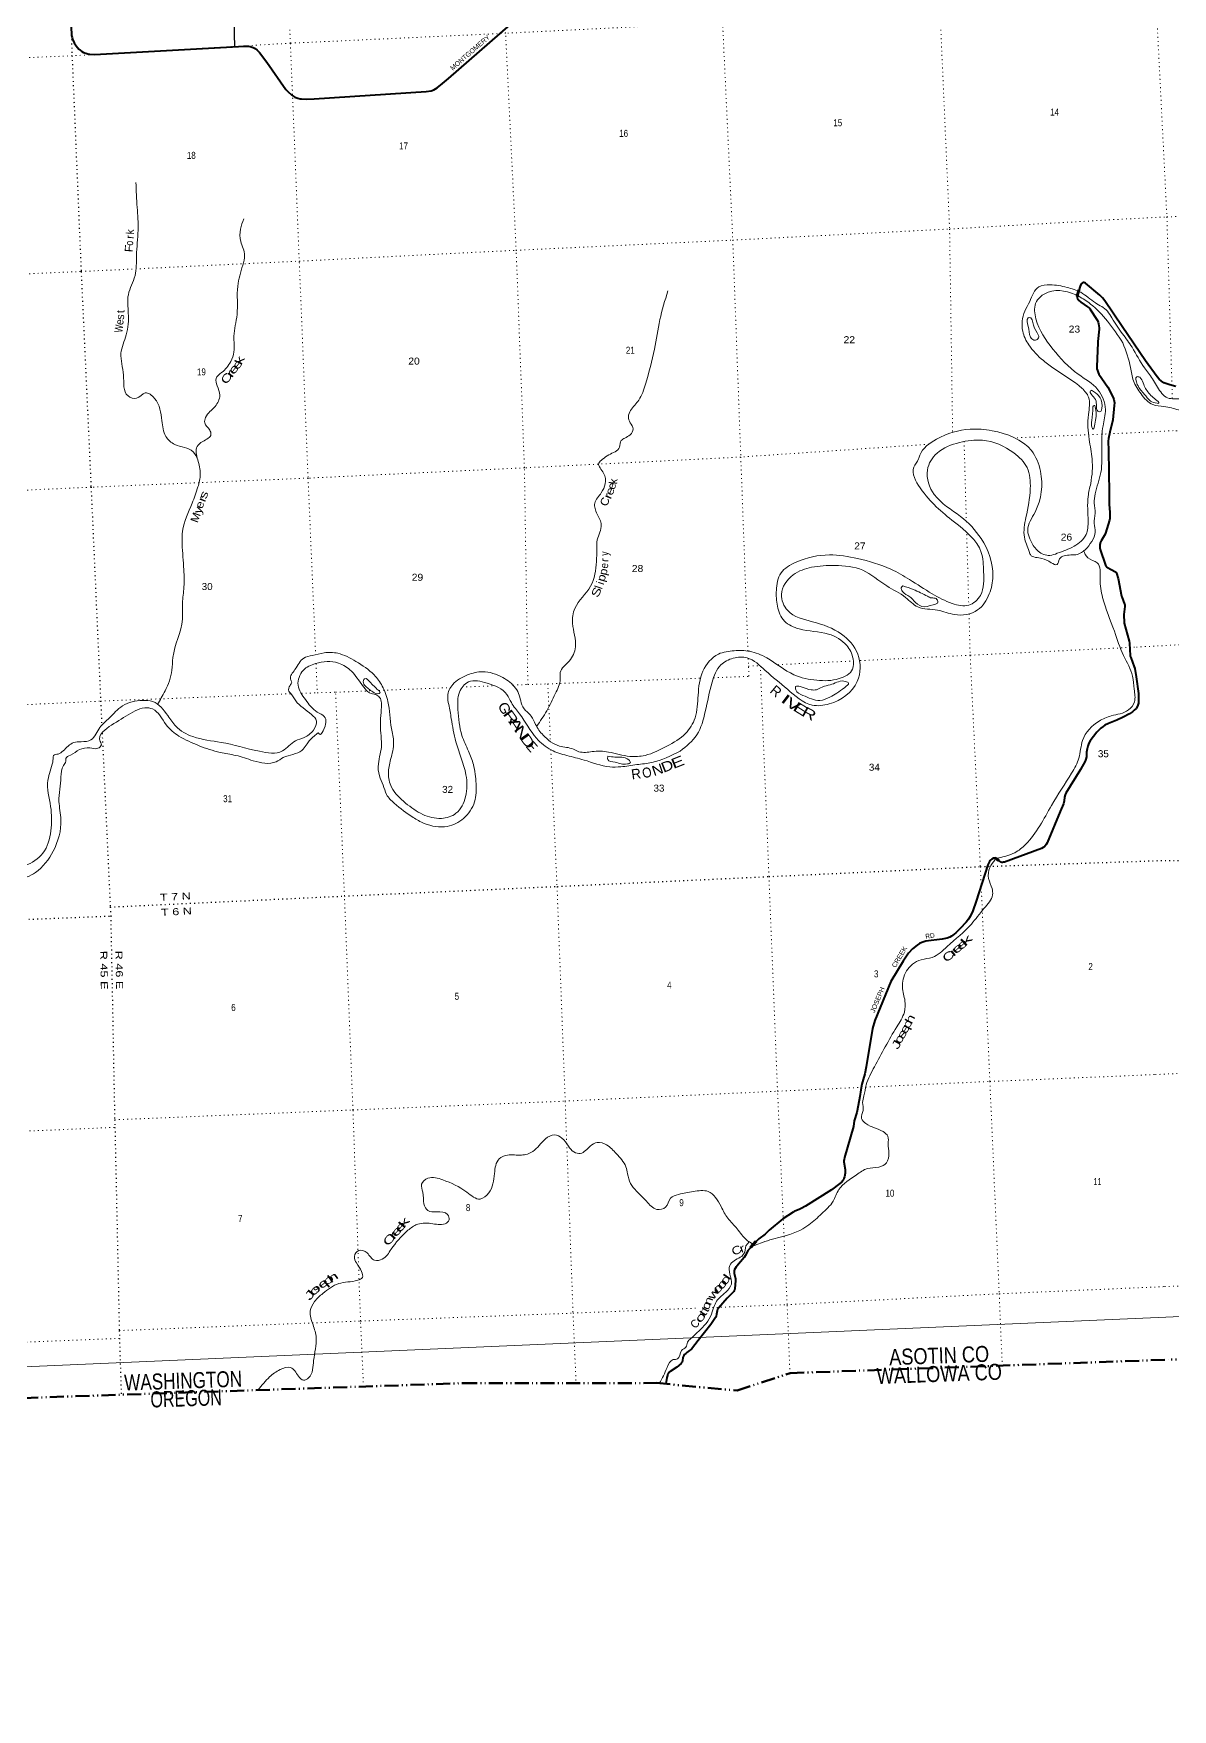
# Model space of a CAD drawing. Header units: feet. Extents: x 757852 to 1040949, y -536576 to -344549.
# Drawn here: x 990066 to 1018534, y -536576 to -494683 of the extents above; entities that cross this region are included whole.
import ezdxf
from ezdxf.enums import TextEntityAlignment as Align

# ---------------------------------------------------------------- set-up
doc = ezdxf.new("R2010")
doc.units = ezdxf.units.FT
doc.header["$LTSCALE"] = 70
doc.linetypes.add('DASH_DOUBLE_DOT', pattern=[9.2, 5, -1.2, 0.3, -1.2, 0.3, -1.2])
doc.linetypes.add('DOTTED', pattern=[1.5, 0.3, -1.2])
for name, color, linetype, lineweight in [('10', 7, 'DASH_DOUBLE_DOT', 70), ('26', 7, 'Continuous', 40), ('29', 7, 'Continuous', 25), ('31', 7, 'Continuous', 13), ('39', 7, 'Continuous', 13), ('4', 7, 'Continuous', 13), ('6', 7, 'DOTTED', 25), ('7', 7, 'DOTTED', 13)]:
    doc.layers.add(name, color=color, linetype=linetype, lineweight=lineweight)
for name, color, linetype in [('12', 7, 'Continuous'), ('27', 7, 'Continuous'), ('41', 7, 'Continuous')]:
    doc.layers.add(name, color=color, linetype=linetype)

msp = doc.modelspace()

# ---------------------------------------------------------------- linework, layer by layer
at = {"layer": '10'}
for points in [[(1040101.1, -527418.74), (1036447.55, -527389.45), (1018427.51, -527831.56)], [(986612.86, -528899.24), (1000804.93, -528419.16), (1005633.87, -528415.16), (1007649.35, -528604.33), (1008981.4, -528167.84), (1018427.51, -527831.56)]]:
    msp.add_lwpolyline(points, dxfattribs=at)
at = {"layer": '26'}
for points in [[(990848.23, -490381.18), (991018.94, -494731.53), (991027.82, -494784.24), (991039.13, -494822.71), (991084.36, -494917.76), (991129.6, -494987.92), (991197.1, -495074.98), (991231.38, -495101.08), (991274.35, -495135.03), (991317.33, -495155.4), (991371.1, -495175.56), (991425.89, -495189.35), (991466.61, -495198.4), (991590.91, -495206.31), (995338.44, -494997.53), (995404.39, -494999.8), (995479.09, -495007.75), (995554.48, -495029.38), (995603.43, -495060.35), (995653.19, -495096.56), (995716.52, -495155.4), (995900.6, -495398.54), (996371.14, -496079.58), (996421.08, -496134.23), (996525.12, -496227.03), (996597.5, -496272.29), (996672.14, -496301.71), (996733.2, -496317.55), (996762.58, -496319.45), (996897.18, -496327.73), (997081.62, -496316.73), (999883.46, -496135.99), (1000001.51, -496116.12), (1000068.55, -496089.59), (1000155.31, -496039.17), (1000290.03, -495931.51), (1000435.78, -495808.33), (1003283.18, -493328.29)], [(1017280.01, -502004.38), (1016846.98, -501362.65), (1016785.27, -501293.25), (1016721.96, -501226.28), (1016361.75, -500922.64), (1016342.12, -500913.72), (1016321.04, -500907.93), (1016305.77, -500908.5), (1016272.15, -500922.11), (1016253.74, -500940.19), (1016224.53, -500998.02), (1016152.52, -501243.45), (1016150.27, -501264.39), (1016151.96, -501281.93), (1016160.84, -501311.46), (1016169.5, -501327.76), (1016188.15, -501349.83), (1016246.14, -501400.97), (1016412.52, -501513.85), (1016434.69, -501530.88), (1016455.62, -501546.16), (1016471.45, -501566.52), (1016658.99, -501859.02), (1016676.72, -501898.65), (1016685.76, -501938.26), (1016695.94, -501988.05), (1016699.22, -502040.42), (1016699.33, -502076.31), (1016669.52, -502380.14)], [(1018617.28, -503508.83), (1018470.1, -503465.95), (1018345.27, -503423.08), (1018321.05, -503411.89), (1018257.7, -503372.74), (1018199.8, -503324.04), (1018147.79, -503266.48), (1017859.91, -502865.13), (1017280.01, -502004.38)], [(1016669.52, -502380.14), (1016667.35, -502405.01), (1016643.73, -503014.33), (1016645.62, -503064.76), (1016656.93, -503108.89), (1016675.03, -503156.42), (1016696.07, -503197.33), (1016913.72, -503521.38), (1017052.89, -503779.78), (1017070.29, -503829.16), (1017077.07, -503875.55), (1017081.59, -503912.89), (1017079.63, -503977.71), (1017041.68, -504340.49), (1016967.75, -504648.25), (1016931.18, -504803.46), (1016927.01, -504868.53), (1016932.91, -505103.31), (1016954.98, -506175.02), (1016948.07, -506446.38), (1016967.07, -506652.59), (1016971.05, -506757.44), (1016969.92, -506804.97), (1016961.53, -506845.58), (1016862.08, -507170.27), (1016856.83, -507182.94), (1016851.74, -507194.81), (1016797.27, -507282.5)], [(1016797.27, -507282.5), (1016752.09, -507360.75), (1016728.47, -507414.34), (1016723.38, -507429.63), (1016719.42, -507452.82), (1016714.45, -507494.57), (1016715.47, -507538.26), (1016723.3, -507578.62), (1016860.79, -507971.11), (1016871.81, -507994.58), (1016878.6, -508004.2), (1016886.47, -508012.95), (1016897.82, -508021.74), (1016908.57, -508029.66), (1017001.04, -508077.37), (1017108.17, -508135.47), (1017117.22, -508141.13), (1017121.61, -508145.51), (1017125.97, -508151.49), (1017130.09, -508157.96), (1017135.32, -508168.85), (1017179.29, -508304.34), (1017262.33, -508743.37), (1017267.51, -508766.79), (1017334.24, -508944.46), (1017339.89, -508961.43), (1017342.48, -508977.66), (1017343.85, -508989.73), (1017343.29, -509004.44), (1017315.97, -509203.48), (1017315.3, -509240.67), (1017322.09, -509382.69), (1017323.22, -509399.67), (1017327.35, -509422.01), (1017452.96, -509873.67), (1017460.63, -509922.49), (1017468.35, -510092.06), (1017476.46, -510217.85), (1017479.85, -510250.67), (1017488.88, -510284.17), (1017576.84, -510512.17), (1017590.12, -510555.65), (1017625.53, -510765.59), (1017681.73, -511176.92), (1017682.86, -511365.34), (1017681.65, -511418.42), (1017655.72, -511496.61), (1017624.05, -511550.93), (1017578.82, -511598.46), (1017534.38, -511634.25), (1017458.94, -511686.72), (1017300.13, -511770.68), (1017138.93, -511842.74)], [(1017138.93, -511842.74), (1016931.91, -511928.9), (1016843.37, -511974.85), (1016797.33, -512004.72), (1016741.91, -512048.85), (1016646.43, -512146.17), (1016476.14, -512360.05), (1016438.97, -512422.27), (1016415.07, -512493.59), (1016400.37, -512560.35), (1016386.33, -512646.97), (1016382.27, -512766.31), (1016370.96, -512820.63), (1016353.87, -512875.01), (1016236.47, -513083.81), (1015870.81, -513668.51), (1015851.28, -513712.93), (1015836.17, -513772.1), (1015828.66, -513862.31), (1015809.64, -513937.68), (1015729.85, -514131.16), (1015400.02, -514913.6), (1015376.39, -514958.45), (1015334.42, -515010.92), (1015305.02, -515033.55), (1015263.35, -515058.66), (1014333.3, -515393.25), (1014308.08, -515399.64), (1014287.16, -515404.73), (1014270.76, -515404.17), (1014251.1, -515396.02), (1014129.78, -515309.73), (1014115.82, -515302.32), (1014098.3, -515294.96), (1014080.76, -515292.13), (1014059.13, -515298.05), (1014014.61, -515317.6), (1013995.94, -515335.14), (1013978.76, -515354.98), (1013960.32, -515380.97), (1013920.26, -515465.4), (1013629.71, -516372.92), (1013545.54, -516614.75), (1013473.44, -516757.62), (1013432.73, -516823.26), (1013378.44, -516897.94), (1013227.07, -517051.24), (1013120.59, -517162.75), (1013074.22, -517200.1), (1013012.76, -517243.23), (1012964.52, -517269.12), (1012905.71, -517294.02), (1012778.56, -517321.41), (1012366.85, -517373.44), (1012318.74, -517385.69), (1012266.72, -517403.79), (1012207.91, -517430.95), (1012153.37, -517471), (1012036, -517564.49), (1011937.26, -517669.08), (1011799.61, -517872.54), (1011497.61, -518380.78), (1011092.94, -519356.41), (1011035.28, -519551.15), (1010878.87, -520508.37), (1010846.73, -520686.19), (1010803.26, -520828.15), (1010767.07, -520945.84), (1010747.71, -521083.16), (1010717.37, -521254.89), (1010676.59, -521479.98), (1010640.61, -521657.14), (1010577.27, -521862.11), (1010560.02, -522005.29), (1010338.44, -522777.98), (1010327.13, -522825.51), (1010322.32, -522855.22), (1010322.72, -522884.9), (1010349.33, -523078.81), (1010354.27, -523099.37), (1010356.53, -523124.27), (1010356.53, -523146.9), (1010352.01, -523174.06), (1010333.49, -523264.11), (1010321.47, -523305.32), (1010309.59, -523333.05), (1010295.46, -523354.55), (1010277.36, -523379.44), (1010266.05, -523391.89), (1010255.87, -523401.51), (1010222.62, -523428.51), (1010011.24, -523588.27), (1009357.13, -523991.34)], [(1009357.13, -523991.34), (1009256.2, -524053.53), (1009220.48, -524072.01), (1009074.12, -524129.96), (1009049.71, -524143.3), (1008791.31, -524314.21), (1008455.61, -524596.64), (1008455.67, -524598.65), (1008352.46, -524692.5), (1008195.84, -524807.58), (1008151.03, -524849.91), (1007959.47, -525062.2), (1007930.6, -525098.34), (1007850.9, -525238.73), (1007824.28, -525278.65)], [(1007824.28, -525278.65), (1007644.79, -525491.56), (1007625.28, -525514.28), (1007599.27, -525555.02), (1007582.3, -525594.63), (1007575.14, -525628.46), (1007575.52, -525669.32), (1007608.31, -525809.64), (1007610.85, -525854.2), (1007598.14, -526057.47), (1007586.82, -526094), (1007581.17, -526107.26), (1007567.6, -526125.37), (1007407, -526296.88), (1007189.86, -526545.21), (1007165.66, -526580.15), (1007152.54, -526607.45), (1007138.97, -526697.98), (1007125.16, -526748.21), (1007109.56, -526779.46), (1006995.66, -526955.41), (1006675.77, -527349.78), (1006510.71, -527566.53), (1006465.47, -527602.75), (1006393.09, -527650.27), (1006365.95, -527675.17), (1006336.49, -527704.64), (1006316.18, -527731.75), (1006291.3, -527781.55), (1006283.63, -527863.07), (1006277.73, -527892.45), (1006250.59, -527928.66), (1006146.35, -528018.32), (1005976.9, -528127.83), (1005961.06, -528141.41), (1005947.77, -528151.32), (1005938.16, -528161.5), (1005926.88, -528176.34), (1005920.07, -528189.23), (1005909.89, -528218.65), (1005908.19, -528228.27), (1005896.25, -528279.79), (1005868.64, -528437.2)]]:
    msp.add_lwpolyline(points, dxfattribs=at)
at = {"layer": '29'}
msp.add_lwpolyline([(995004.74, -491723.22), (995085.48, -495011.62)], dxfattribs=at)
at = {"layer": '31'}
for p, q in [((1016127.06, -501246.39), (1016175.1, -501267.31)), ((1016171.26, -501090.79), (1016217.82, -501109.69)), ((1016176.45, -501101.53), (1016208.1, -501114.38)), ((1014083.19, -515317.84), (1014113.31, -515274.15)), ((1014169.58, -515368.72), (1014197.96, -515327.54)), ((1008105.68, -524862.85), (1007969.87, -525013.36)), ((1008148.35, -524890.2), (1008012.54, -525040.71)), ((1008105.68, -524862.85), (1008148.35, -524890.2)), ((1007969.87, -525013.36), (1008012.54, -525040.71))]:
    msp.add_line(p, q, dxfattribs=at)
for points in [[(1016171.26, -501090.79), (1016127.9, -501238.56), (1016127.06, -501246.39)], [(1016208.1, -501114.38), (1016169.26, -501246.77), (1016168.31, -501255.63), (1016135.43, -501241.31), (1016176.45, -501101.53)], [(1016217.82, -501109.69), (1016177.14, -501248.34), (1016175.1, -501267.31)], [(1014167.6, -515357.49), (1014120.83, -515324.23), (1014108.53, -515317.69), (1014096.49, -515312.65), (1014116.2, -515284.05)], [(1014197.96, -515327.54), (1014142.94, -515288.41), (1014126.54, -515279.71), (1014113.31, -515274.15)], [(1014116.2, -515284.05), (1014123.11, -515286.95), (1014138.73, -515295.23), (1014186.9, -515329.49), (1014167.6, -515357.49)], [(1014169.58, -515368.72), (1014116.62, -515331.05), (1014105.1, -515324.93), (1014091.37, -515319.17), (1014083.19, -515317.84)]]:
    msp.add_lwpolyline(points, dxfattribs=at)
msp.add_lwpolyline([(1008107.07, -524873.25), (1008136.09, -524891.84), (1008011.14, -525030.31), (1007982.13, -525011.72)], close=True, dxfattribs=at)
at = {"layer": '39'}
msp.add_line((1007983.83, -524903.54), (1008098.62, -524977.1), dxfattribs=at)
msp.add_lwpolyline([(1007766.47, -525256.43), (1007841.09, -525148.24), (1007863.9, -525038.7), (1007873.02, -524983.94), (1007951.8, -524882.59)], dxfattribs=at)
for points in [[(1017293.43, -502413.29), (1017485.45, -503031.72), (1017558.81, -503362.16), (1017748.52, -503689.34), (1018044, -503957.43), (1018321.37, -504005.17), (1018686.69, -504087.12), (1019915.57, -504033.38), (1020915.25, -503799.02), (1021320.65, -503571.52), (1021329.9, -503422.31), (1021357.76, -503328.55), (1021655.06, -502977.27), (1021784.9, -502653.69), (1021781.27, -502398.5), (1021699.57, -502193.09), (1021582.9, -502057.64), (1021445.82, -501915.06), (1021443.18, -501643.53), (1021525.12, -501386.23), (1021461.39, -500937.16), (1021518.75, -500478.14), (1021556.3, -500200.97), (1021437.79, -500025.38), (1021192.9, -499809.29), (1020631.93, -499621.6), (1020238.51, -499408.22), (1020074.62, -499206.55), (1020108.53, -498937.59), (1020203.32, -498726.19), (1020535.29, -498518.1), (1021343.12, -498129.58), (1021981.29, -497764.84), (1022313.08, -497552.74), (1022418.3, -497481.62), (1022480.16, -497472.78), (1022632, -497586.53), (1022881.15, -497720), (1023095.32, -497879.18), (1023325.31, -497900.92), (1023819.77, -498083.57), (1024204.68, -498198.82), (1024751.66, -498519.84), (1024912.96, -498576.86), (1025047.51, -498795.96), (1025352.58, -498834.39), (1025833.13, -498800.53), (1026468.94, -498779.73), (1026995.36, -498914.69), (1027142.6, -498883.88), (1027132.47, -498838.09), (1027088.18, -498791.85), (1027240.69, -498744.71), (1027527.27, -498773.94), (1027791.53, -498842.37), (1028293.62, -499280.04), (1028479.14, -499603.39), (1028759.44, -499978.74), (1029033.06, -500296.07), (1029216.9, -500494.83), (1029546.02, -500795.58), (1030197.4, -501379.29), (1030765.57, -502163.82), (1031408.6, -503135.97), (1031470.5, -503259.83), (1031696.7, -503418.47), (1031890.67, -503663.01), (1031936.09, -504129.44), (1031968.07, -504433.62), (1031921.65, -504604.62), (1031905.94, -504788.31), (1031861.99, -504969.25), (1031910.33, -505148.02), (1031850.43, -505331.7), (1031860.02, -505717.32), (1031901.55, -506274.4), (1032038.24, -506628.11), (1032114.04, -506924.27), (1032296.83, -507275.89), (1032401.55, -507677.29), (1032480.43, -507864.73), (1032492.66, -507956.67), (1032530.72, -508174.11), (1032595.77, -508454.66), (1032678.53, -508551.44), (1032724.04, -508668.01), (1032730.31, -508937.15), (1032768.97, -509035.93), (1033109.08, -509533.23), (1033250.61, -509641.42), (1033336.86, -509814.44)], [(994170.26, -505339.92), (994052.59, -505135.94), (993597.15, -504954.72), (993374.82, -504754.53), (993272.9, -504359.1), (993091, -503802.18), (992856.74, -503666.67), (992641.61, -503801.34), (992428.08, -503743.29), (992315.88, -503221.83), (992251.25, -502676.48), (992384.85, -502213.83), (992435.13, -501670.09), (992435.91, -501212.53), (992603.25, -500734.54), (992638.91, -500235.51), (992680.13, -499601.82), (992656.88, -499028.79), (992623.91, -498405.97)], [(994170.27, -505340.13), (994157.1, -505007.52), (994293.94, -504881.88), (994501.42, -504699.34), (994471.83, -504598.14), (994346.84, -504416.3), (994368.37, -504277.01), (994603.08, -504005.14), (994720.66, -503725.72), (994656.24, -503487.38), (994630.14, -503309.78), (994766.11, -503158.09), (994996.73, -502884.37), (995075.2, -502640.56), (995074.17, -502249.29), (995152.76, -501708.48), (995169.28, -500999.48), (995296.71, -500472.85), (995343.05, -500232.28), (995246.56, -499878.78), (995238.43, -499576.08), (995326.36, -499313.84)], [(1005898.34, -512498.37), (1006363.14, -512177.56), (1006600.05, -511791.22), (1006677.7, -511222.35), (1006798.55, -510619.72), (1007183.32, -510195.62), (1007577.5, -510112.29), (1007966.85, -510125.47), (1008391.43, -510287.81), (1009072.63, -510711.22), (1009643.52, -510849.89), (1010202.32, -510808.42), (1010537.06, -510574.86), (1010550.32, -510309.47), (1010392.19, -509980.41), (1009935.26, -509694.89), (1009203.51, -509566.4), (1008836.21, -509369.76), (1008658.35, -508993.29), (1008633.1, -508600.94), (1008749.53, -508167.05), (1009125.39, -507897.8), (1009957.55, -507715.42), (1010661.8, -507804.84), (1011497.07, -508075.86), (1011961.11, -508333.01), (1012527.11, -508686.58), (1013028.91, -508928.24), (1013443.49, -508972.56), (1013733.48, -508726.67), (1013812.4, -508135.68), (1013753.88, -507652.29), (1013081.59, -506893.42), (1012228.9, -506043.13), (1012070.35, -505521.43), (1012188.47, -505318.24), (1012219.59, -505224.74), (1012633.34, -504823.61), (1013479.32, -504572.47), (1014024.71, -504611.79), (1015006.64, -505109.97), (1015233.42, -505623.03), (1015098.44, -506645.6), (1014916.07, -507096.07), (1014998.13, -507379.89), (1015177.59, -507623.85), (1015467.27, -507729.15), (1015654.89, -507675.8), (1016072.21, -507501.29), (1016374.61, -507204.76), (1016423.89, -506871.76), (1016425.47, -506257.65), (1016488.97, -505928.12), (1016524.89, -505316.7), (1016450.07, -504827.93), (1016433.26, -504206.49), (1016434.71, -503768.97), (1016272.29, -503552.45), (1015580.96, -503067.21), (1015305.97, -502859.02), (1014942.15, -502465.59), (1014789.65, -502124.27), (1014841.48, -501626.63), (1014964.22, -501381.12), (1015191.75, -501015.21), (1015474.1, -500962.25), (1015898.18, -501028.79), (1016239.32, -501151.66), (1016607.57, -501412.49), (1016906.85, -501623.77), (1017019.38, -501793.28), (1017285.47, -502193.72)], [(1005919.65, -501115.49), (1005722.13, -501835.44), (1005583.65, -502573.19), (1005363, -503444.53), (1005193.03, -503844.35), (1004990.25, -504106.97), (1004932.91, -504259.67), (1004982.29, -504410.29), (1005054.08, -504568.08), (1004980.29, -504711.37), (1004844.05, -504794.85), (1004757.38, -504854.36), (1004712.65, -505022.63), (1004445.06, -505215.49), (1004289.57, -505325.8), (1004194.18, -505425.77), (1004315.29, -505671.97), (1004352.53, -505941.45), (1004257.15, -506161.83), (1004094.56, -506420.9), (1004154.14, -506695.55), (1004257.81, -506962.48), (1004155.66, -507341.65), (1004143.26, -507572.9), (1004135.43, -507880.22), (1003990.84, -508495.8), (1003596.49, -509054.72), (1003538.41, -509426.18), (1003612.58, -510015.32), (1003453.28, -510372.6), (1003230.98, -510654.02), (1003230.38, -510816.59), (1003107.78, -511186.51), (1002892.4, -511614.16), (1002643.82, -511997.83)], [(1006228.93, -512622.17), (1006644.42, -512212.94), (1006856.71, -511632.89), (1007027.53, -510897.91), (1007242.77, -510466.25), (1007555.5, -510297.75), (1007901.79, -510288.5), (1008355.76, -510606.24), (1008909.43, -511072.66), (1009529.31, -511470.33), (1009955.49, -511439.96), (1010656.08, -510879.34), (1010669.52, -510198.55), (1010261.76, -509696.44), (1009540.05, -509386.95), (1008916.02, -509105.83), (1008759.43, -508702.46), (1009053.36, -508213.6), (1009514.55, -508025.37), (1010093.34, -507979.12), (1010790.55, -508098.91), (1011394.12, -508491.18), (1011863.26, -508780.24), (1012167.36, -509015.42), (1012663.79, -509096.74), (1013086.62, -509206.96), (1013663.06, -509090.57), (1013953.92, -508690.13), (1014043.85, -508247.21), (1013750.37, -507307.27), (1013234.06, -506753.13), (1012581.03, -506208.24), (1012409.33, -505594.74), (1012648.99, -505170.17), (1013212.48, -504907.78), (1013782.75, -504847.81), (1014567.18, -505164.93), (1014897.93, -505533.54), (1014979.94, -506056.15), (1014871.1, -506776.72), (1014833.43, -507275.83), (1014950.11, -507630.56), (1014980.97, -507709.64), (1015270.24, -507802.91), (1015499.54, -507910.52), (1015650.15, -507954.92), (1015713.87, -507812.01), (1015824.22, -507737.55), (1016155.54, -507702.78), (1016515.49, -507379.96), (1016604.37, -507145.79), (1016574.9, -506928.19), (1016600.71, -506676.36), (1016575.95, -506418.44), (1016600.48, -506188.74), (1016743.81, -505655.48), (1016764.97, -505024.56), (1016797.54, -504493.54), (1016856.21, -504079.92), (1016670.36, -503585.36), (1016173.72, -503197.02), (1015544.17, -502570.96), (1015119.82, -501814.63), (1015113.02, -501431.61), (1015425.95, -501148.72), (1016189.28, -501251.77), (1016483.8, -501444.03), (1016907.13, -501872.6), (1017293.43, -502413.29)], [(1015180.66, -502210.78), (1015062.74, -501975.35), (1014953.45, -501780.87), (1014929.63, -501791.81), (1014928.37, -501994.54), (1014988.03, -502271.19), (1015069.07, -502344.34), (1015153.19, -502329.08), (1015192.7, -502245.29), (1015180.66, -502210.78)], [(1021363.52, -501488.69), (1021304.35, -501691.35), (1021260.59, -501949.61), (1021488.76, -502327.32), (1021558.18, -502571.48), (1021396.75, -502995.02), (1021002.85, -503298.41), (1020330.31, -503614.43), (1019865.29, -503768.24), (1019324.53, -503847.06), (1018714.4, -503814.42), (1018375.06, -503773.51), (1018238.53, -503642.98), (1018036.61, -503312.34), (1017832.38, -503040.46), (1017522.57, -502525.35), (1017285.47, -502193.72)], [(1018173, -503879.19), (1017942.5, -503670.49), (1017800.37, -503417.56), (1017713.59, -503276.72), (1017640.6, -503261.94), (1017653.32, -503452.38), (1017829.25, -503697.74), (1017985.75, -503869.59), (1018150.96, -503924.43), (1018193.15, -503924.53), (1018173, -503879.19)], [(1016512.51, -503599.23), (1016686.34, -503735.05), (1016775.57, -503992.51), (1016714.07, -504141.35), (1016671.06, -504120.92), (1016608.99, -503832.33), (1016486.96, -503618.27), (1016512.22, -503602.1)], [(1016544.63, -504017.79), (1016517.82, -504359.96), (1016521.18, -504520.37), (1016538.62, -504559.84), (1016616.63, -504302), (1016619.77, -504095.19), (1016573.54, -503978.56), (1016544.63, -504017.79)], [(994170.27, -505340.13), (994234.62, -505696.87), (994174.8, -506016.22), (994029.26, -506423.13), (993792.69, -507120.5), (993781.38, -507444.01), (993823.01, -508084.56), (993821.29, -508574.27), (993786.37, -508974.94), (993785.99, -509324.12), (993550.11, -510282.33), (993526.52, -510600.29), (993352.33, -511114.66), (993162, -511457.57)], [(1016312.7, -507603.71), (1016416.3, -507787.11), (1016654.32, -507914.45), (1016725.99, -508309.04), (1016788.21, -508782.24), (1017080.47, -509625.91), (1017310.41, -510233.16), (1017536.26, -510748.1), (1017574.92, -511073.46), (1017582.97, -511390.63), (1017434.53, -511590.96), (1017002.25, -511739.96), (1016698.23, -511868), (1016287.24, -512351.3), (1016195.29, -512794.29), (1016012.45, -513170.53), (1015511.58, -513978.35), (1014863.14, -514952.36), (1014592, -515159.41), (1014187.82, -515288.41)], [(1011790.29, -508487.32), (1012055.41, -508581.52), (1012413.71, -508750.4), (1012511.79, -508790.79), (1012625.23, -508808.52), (1012672.66, -508901.02), (1012555.81, -508961.68), (1012271.11, -509004.7), (1012064.75, -508860.09), (1011966.73, -508761.5), (1011782.98, -508630.08), (1011755.68, -508536.81), (1011790.29, -508487.32)], [(985925.5, -513105.33), (986069.45, -513147.47), (986398.83, -513235.19), (986939.54, -513375.02), (987185.06, -513425.82), (987329.97, -513420.27), (987669.28, -513503.59), (988035.3, -513722.35), (988244.5, -514191.94), (988390.49, -514579.66), (988517.64, -514946.03), (988853.96, -515420.78), (989211.19, -515557.6), (989849.48, -515482.99), (990300.47, -515170.73), (990499.47, -514615.27), (990493.13, -514005.48), (990426.74, -513347.81), (990544.52, -512893.8), (990555.38, -512797.06), (990569.33, -512732.31), (990678.87, -512694), (990805.25, -512616.92), (991068.21, -512406.18), (991256.98, -512386.9), (991501.16, -512337.42), (991726.61, -512029.78), (991958.51, -511794.14), (992290.89, -511490.44), (992794.07, -511352.77), (993044.83, -511379.29), (993423.48, -511734.02), (993623.8, -511999.26), (994049.6, -512257.87), (994755.66, -512401.4), (995710.28, -512625.71), (996288.27, -512615.61), (996616.29, -512362.24), (996827.2, -512281.92), (997060.77, -512096.38), (997137.77, -511868.68), (997017.55, -511708.74), (996618.98, -511360.79), (996489.64, -511169.09), (996449.65, -511118.44), (996477.15, -510976.92), (996520.75, -510894.98), (996492.16, -510823.83), (996600.96, -510582.88), (996819.03, -510295.59), (997034.43, -510229.15), (997326.44, -510163.78), (997671.39, -510174.65), (998125.62, -510380), (998576.11, -510713.92), (998783.01, -510994.96), (998922.84, -511378.9), (999014.05, -512055.69), (999065.79, -512396.85), (998989.74, -512833.21), (998934.62, -513172.45), (999014.74, -513518.55), (999366.68, -513918.45), (999795.37, -514203.04), (1000260.13, -514301.63), (1000624.59, -514173.29), (1000864.65, -513760.74), (1000874.48, -513212.54), (1000621.06, -512385.44), (1000506.98, -511807.87), (1000444.77, -511455.06), (1000417.46, -511241.39), (1000542.89, -510955.65), (1000913.71, -510716.69), (1001291.86, -510635.99), (1001792.44, -510781.36), (1002115.73, -511047.91), (1002208.32, -511224.97), (1002254.82, -511409.82), (1002366.12, -511604.22), (1002507.95, -511747.28), (1002615.63, -511953.86), (1002803.95, -512221.57), (1003210.02, -512492.97), (1003559.2, -512569.9), (1003698.4, -512634.81), (1004026.78, -512632.26), (1004438.2, -512642.59), (1004969.85, -512752.67), (1005351.82, -512725.99), (1005898.34, -512498.37)], [(985931.36, -513379.9), (986256.36, -513373.09), (986466.66, -513395.14), (987121.62, -513636.94), (987678.96, -513792.19), (988055.58, -514086.8), (988153.95, -514436.21), (988275.33, -514871.03), (988533.36, -515354.8), (988883.15, -515570.17), (989255.88, -515748.54), (989679.45, -515820.61), (990111.19, -515655.57), (990558.74, -515120.7), (990750.08, -514336.78), (990702.42, -513877.06), (990752.5, -513267.11), (990813.53, -512983.83), (990874.37, -512875.14), (990871.95, -512802.99), (990986.12, -512722.37), (991215.2, -512583.16), (991469.65, -512539.3), (991671.5, -512549.63), (991761.32, -512463.91), (991721.06, -512345.05), (991725.82, -512246.54), (991898.62, -512051.29), (992376.03, -511746.04), (992848.69, -511539.31), (993039.01, -511566.13), (993382.84, -511964.34), (993698.48, -512243.22), (994202.3, -512484.8), (994727.84, -512653.3), (995123.3, -512728.46), (995554.93, -512860.42), (996130.04, -512884.55), (996307.94, -512781.41), (996773.42, -512601.04), (996883.83, -512468.38), (996955, -512367.33), (997144.5, -512189.5), (997184.01, -512165.91), (997217.35, -512198.75), (997305.09, -512111.11), (997333.45, -511754.83), (997156.41, -511643.22), (996861.89, -511333.42), (996678.6, -510975.22), (996807.11, -510601.07), (997113.74, -510430.79), (997685.63, -510418.92), (998010.86, -510623.19), (998362.54, -511075.28), (998466.39, -511167.62), (998618.87, -511207.94), (998715.88, -511276.46), (998758.16, -511575.85), (998743.77, -512168.38), (998765.66, -512460.52), (998684.99, -512939.2), (998711.03, -513235.2), (998805.57, -513470.38), (998889.98, -513703.93), (999082.65, -513921.31), (999554, -514276.5), (999833.08, -514426.35), (1000407.93, -514502.66), (1000812.23, -514300.55), (1001088.52, -513886.62), (1001127.8, -513435.61), (1001059.35, -512956.62), (1000937.24, -512620.16), (1000775.07, -512231.05), (1000674.74, -511582.71), (1000712.48, -511145.81), (1000935.66, -510890.43), (1001402.23, -510922.73), (1001899.4, -511206.7), (1002010.97, -511409.12), (1002215.86, -511690.24), (1002641.34, -512300.04), (1003005.76, -512591.1), (1003397.34, -512730.62), (1003826.28, -512842.62), (1004466.73, -513012.74), (1004748.82, -513011.97), (1005146.02, -512958.63), (1005519, -512904.21), (1006228.93, -512622.17)], [(998696.57, -511108.73), (998492.74, -510911.35), (998342.4, -510814.76), (998313.62, -510858.01), (998441.36, -511061.81), (998544.68, -511138.12), (998705.21, -511178.13), (998724.86, -511163.33), (998696.57, -511108.73)], [(1009636.1, -511091.09), (1009831.9, -510999.2), (1010021.67, -510949.79), (1010365.88, -510878.41), (1010433.77, -510919.96), (1010342.67, -511027.8), (1009972.05, -511272.77), (1009720.83, -511352.62), (1009295.44, -511226.44), (1009117.39, -511084.76), (1009114.77, -511006.6), (1009227.61, -511006.29), (1009506.48, -511089.93), (1009636.1, -511091.09)], [(1004422.63, -512744.55), (1004594.7, -512768.06), (1004941.72, -512841.06), (1004984.13, -512903.65), (1004908.79, -512940.65), (1004607.18, -512900.03), (1004417.4, -512829.04), (1004422.63, -512744.55)], [(1014094.16, -515346.86), (1013967.92, -515526.19), (1013938.58, -515804.51), (1014023.59, -516056.1), (1014038.89, -516212.04), (1013826.53, -516549.28), (1013507.3, -516944.78), (1012901.5, -517507.79), (1012529.67, -517776.89), (1012255.51, -517833.54), (1012031.65, -517948.47), (1011804.33, -518320.39), (1011782.88, -518521.88), (1011846.76, -518864.59), (1011831.88, -519142.09), (1011642.87, -519514.55), (1011083.85, -520511.22), (1010879.41, -520964.54), (1010822.13, -521239.65), (1010789.34, -521403.45), (1010802.16, -521605.63), (1010760.45, -521803.89), (1010869.54, -521932.16), (1011301.43, -522132.34), (1011420.18, -522248.19), (1011426.5, -522436.58), (1011446.57, -522674.61), (1011383.93, -522909.79), (1011192.21, -523021.48), (1010905.16, -523054.55), (1010638.44, -523213.26), (1010195.38, -523581.41), (1010050.03, -523873.93), (1009766.15, -524181.8), (1009447.11, -524462.92), (1008791.92, -524754.9), (1008285.11, -524899.74), (1008098.62, -524977.1)], [(995681.39, -528590.2), (995966.68, -528264.22), (996230.51, -528079.53), (996490.79, -528029.43), (996689.43, -528244.56), (996815.76, -528346.08), (996940.67, -528285.11), (997067.29, -527854.84), (997130.72, -527282.5), (997053.49, -526962.38), (996981.35, -526613.97), (997090.35, -526379.02), (997297.16, -526176.45), (997693.94, -525930.48), (998170.7, -525846), (998285.27, -525777.4), (998266.28, -525631.63), (998136.06, -525413.88), (998086.2, -525249.23), (998194.13, -525102.62), (998401.76, -525164.9), (998589.27, -525348.36), (998783.74, -525318.83), (999005.17, -525071.55), (999399.13, -524621.01), (999625.59, -524463.84), (999999.11, -524425.45), (1000352.04, -524434.01), (1000451.65, -524339.89), (1000416.9, -524204.77), (1000142.59, -524137.01), (999921.81, -524103.32), (999825.67, -523940.45), (999795.67, -523646.61), (999762.85, -523449.21), (999923.04, -523298.59), (1000295.15, -523338.52), (1000895.91, -523646.61), (1001230.06, -523816.43), (1001444.59, -523663.73), (1001587.51, -523178.65), (1001706.09, -522808.88), (1001910.63, -522718.78), (1002259.26, -522719.47), (1002548.32, -522626.12), (1002860.24, -522313.17), (1003092.74, -522215.97), (1003268.58, -522291.51), (1003436.5, -522491.77), (1003572.42, -522639.07), (1003732.82, -522675.07), (1003982.69, -522494.93), (1004154.96, -522404.05), (1004390.76, -522465.25), (1004633.89, -522684.71), (1004870.44, -523008.76), (1004914.66, -523185.66), (1004987.33, -523429.71), (1005134.65, -523616.71), (1005385.09, -523874.01), (1005643.71, -524074.81), (1005865.49, -524018.15), (1005987.1, -523798.78), (1006189.35, -523700.73), (1006555.69, -523628.5), (1006928.47, -523628.27), (1007251.44, -524005.2), (1007420.44, -524297.73), (1007652.97, -524561.74), (1007892.14, -524843.55), (1007983.83, -524903.54)], [(1007766.47, -525256.43), (1007731.23, -525273.13), (1007468.14, -525479.86), (1007471.24, -525692.45), (1007507.81, -525941.89), (1007365.68, -526150.01), (1007164.3, -526334.32), (1007082.6, -526481.93), (1007013.05, -526691.29), (1006689.06, -527125.1), (1006491.58, -527305.24), (1006414.1, -527398.51), (1006369.83, -527520.61), (1006261.83, -527605.02), (1006163.97, -527811.44), (1006049.8, -527831.87), (1005905.11, -528024.04), (1005708.62, -528421.57)]]:
    msp.add_spline(points, degree=3, dxfattribs=at)
at = {"layer": '4'}
for points in [[(1039242.56, -525836.22), (1018370.82, -526769.91), (986566.33, -528148.83), (954759.98, -529484.01), (922951.82, -530775.43), (891141.91, -532023.1), (859330.32, -533227.02), (827517.11, -534387.17), (795702.32, -535503.56), (763886.04, -536576.2), (757851.71, -353854.74), (789416.66, -352790.58), (820980.12, -351683.01), (852542.04, -350532.02), (884102.33, -349337.62), (915660.96, -348099.8), (947217.84, -346818.58), (978772.94, -345493.96), (1000559.5, -344549.37)], [(1039242.56, -525836.22), (1018370.82, -526769.91), (986566.33, -528148.83), (954759.98, -529484.01), (922951.82, -530775.43), (891141.91, -532023.1), (859330.32, -533227.02), (827517.11, -534387.17), (795702.32, -535503.56), (763886.04, -536576.2), (757851.71, -353854.74)]]:
    msp.add_lwpolyline(points, dxfattribs=at)
at = {"layer": '6'}
for points in [[(990486.17, -482255.2), (990533.94, -484394.89), (990820.16, -489792.43), (991028.6, -495240.28), (991255.74, -500631.64), (991503, -506022.23), (991742.81, -511370.96), (991771.66, -511986.86)], [(991780.41, -512173.56), (991983.88, -516516.97), (991995.43, -516741.28), (992093.75, -521836.57), (992100.13, -522026.96), (992209.92, -527103.75), (992214.49, -527300.23), (992257.51, -528708.3)], [(1035530.12, -514708.96), (1034983.33, -514722.23), (1029717.72, -514969.16), (1024391.77, -515126.34), (1019103.56, -515362.23), (1017868.64, -515368.5)], [(991983.88, -516516.97), (997836.58, -516242.64), (1003158.45, -516002.68), (1008447.85, -515755.94), (1013731.14, -515507.43), (1017868.64, -515368.5)], [(986090.68, -517000.76), (986608.02, -516949.63), (986694.76, -516952.33), (991995.43, -516741.28)]]:
    msp.add_lwpolyline(points, dxfattribs=at)
at = {"layer": '7'}
for p, q in [((1017397.45, -504670.75), (1014567.12, -504791.17)), ((1013324.74, -504880), (1013382.29, -506894.47)), ((1013390.99, -507199.17), (1013441.59, -508970.58)), ((997127.21, -510435.07), (997158.39, -511161.53)), ((1007929.1, -510305.77), (1007945.56, -510752.38)), ((1007936.11, -510495.92), (1008192.6, -510483.31)), ((1008672.42, -510459.71), (1010560.47, -510366.87)), ((998698.77, -511104.74), (1000478.35, -511033.61)), ((1000776.17, -511021.7), (1001569.97, -510989.97)), ((1002920.2, -510940.85), (1002985.51, -512377.32)), ((1007065.55, -510785.38), (1007945.56, -510752.38))]:
    msp.add_line(p, q, dxfattribs=at)
for points in [[(1012140.23, -481315.59), (1012237.94, -483477.31), (1012412.48, -488922.86), (1012725.48, -494170.46), (1012962.94, -499569.45), (1013038.66, -504654.64)], [(1017500.92, -481079.83), (1017662.35, -483212.4), (1017885.79, -488584.87), (1018125.99, -493928.43), (1018394.07, -499266.7), (1018529.74, -503802.19)], [(1006772.41, -481550.4), (1006831.35, -483774.69), (1006977.17, -489084.89), (1007288.63, -494406.8), (1007543.6, -499847.26), (1007743.57, -505269.76), (1007922.22, -510118.95)], [(995994.32, -482018.12), (996066.71, -484181.81), (996220.27, -489555.08), (996487.11, -494928.87), (996709.02, -500404.71), (996928.11, -505796.38), (997117.45, -510207.68)], [(1002420.96, -510955.96), (1002336.04, -505539.08), (1002129.9, -500112.8), (1001864.99, -494676.74), (1001597.95, -489357.14), (1001459.7, -483972.41), (1001387.71, -481784.7)], [(1016926.74, -493983.76), (1012725.48, -494170.46), (1007288.63, -494406.8), (1001864.99, -494676.74), (996484.97, -494924.94), (991028.6, -495240.28), (985643.47, -495456.57), (985174.75, -495534.09)], [(985403.84, -500903.28), (985869.06, -500862.04), (991255.74, -500631.64), (996707.95, -500372.64), (1002127.48, -500100.86), (1007543.6, -499847.26), (1012962.94, -499569.45), (1017162.18, -499329.29)], [(1017162.18, -499329.29), (1018394.07, -499266.7), (1019887.55, -499205.21)], [(1031927.14, -504037.04), (1029278.65, -504131.37), (1029206.49, -504134.65), (1023894.13, -504369.63), (1018636.36, -504612.18), (1018553.9, -504609.89), (1017397.45, -504670.75)], [(1012447.03, -504950.07), (1007743.57, -505269.76), (1002336.04, -505539.08), (996928.11, -505796.38), (991503, -506022.23), (986116.86, -506268.66), (985633.8, -506292.73)], [(1013447.96, -509193.57), (1013477.38, -510223.45), (1013731.14, -515507.43), (1013969.68, -520878.29), (1014202.04, -526185.17), (1014278.13, -527979.28)], [(1017633.1, -510020.82), (1018864.35, -509952.27), (1024144.09, -509750.94), (1029449.33, -509492.16), (1032944.98, -509321.36)], [(1010731.08, -510358.49), (1013477.38, -510223.45), (1017633.1, -510020.82)], [(1008972.83, -528170.65), (1008901.24, -526452.41), (1008662.03, -521121.71), (1008447.85, -515755.94), (1008232.46, -510481.67)], [(1002049.78, -510970.8), (1002420.96, -510955.96), (1002920.2, -510940.85), (1006754, -510797.07)], [(985863.18, -511669.02), (986346.88, -511625.79), (991742.81, -511370.96), (996499.73, -511187)], [(996765.76, -511176.71), (997158.39, -511161.53), (997615.37, -511148.04), (998496.33, -511112.83)], [(998313.88, -528503.43), (998239.19, -526866.8), (998050.16, -521590.37), (997836.58, -516242.64), (997615.37, -511148.04)], [(1002995.02, -512586.32), (1003150.46, -516004.99), (1003354.59, -521371.15), (1003549.72, -526649.35), (1003626.31, -528416.82)], [(1037963.37, -519818.6), (1035267.04, -519919.04), (1029972.45, -520147.18), (1024612.81, -520402.4), (1019282.79, -520646.22), (1018103.72, -520705.7)], [(992093.75, -521836.57), (998050.16, -521590.37), (1003342.45, -521369.61), (1008662.03, -521121.71), (1013969.68, -520878.29), (1018103.72, -520705.7)], [(986315.84, -522278.04), (986819.72, -522241.24), (992100.13, -522026.96)], [(1018337.18, -526006.15), (1019463.29, -525958.31), (1024850.81, -525697.8), (1030209.26, -525416.5), (1035487.08, -525173.04), (1037919.21, -525064.04)], [(1007037.04, -526530.61), (1008893.32, -526456.72), (1014202.04, -526185.17), (1018337.18, -526006.15)], [(992209.92, -527103.75), (998239.19, -526866.8), (1003550.39, -526669.39), (1006663.74, -526545.47)], [(986540.02, -527532.24), (986946.02, -527510.04), (992214.49, -527300.23)]]:
    msp.add_lwpolyline(points, dxfattribs=at)

# ---------------------------------------------------------------- texts
at = {"layer": '10'}
for s, width, p in [('WASHINGTON', 0.8, (992338.27, -528605.51)), ('OREGON', 0.75, (992995.3, -529029.41))]:
    msp.add_text(s, height=400, rotation=1.937, dxfattribs=dict(at, width=width)).set_placement(p)
at = {"layer": '12', "width": 0.85}
for s, p in [('ASOTIN CO', (1011458.48, -527971.84)), ('WALLOWA CO', (1011145.88, -528441.68))]:
    msp.add_text(s, height=400, rotation=2.039, dxfattribs=at).set_placement(p)
at = {"layer": '27'}
for s, rotation, width, p in [('MONTGOMERY', 41.055, 1.05, (1000545.82, -495614.21)), ('RD', 7.203, 0.85, (1012362.98, -517310.48)), ('CREEK', 59.281, 1.05, (1011611.85, -518046.96)), ('JOSEPH', 67.472, 1.05, (1011085.82, -519170.65))]:
    msp.add_text(s, height=120, rotation=rotation, dxfattribs=dict(at, width=width)).set_placement(p)
at = {"layer": '41'}
for s, height, rotation, width, p in [('k', 200, 86.819, 0.95, (992577.62, -499644.09)), ('F', 200, 85.738, 1.15, (992548.5, -500062.45)), ('o', 200, 86.819, 0.8, (992556.27, -499928.36)), ('e', 200, 80.681, 0.95, (992312.88, -501910.55)), ('W', 200, 83.753, 0.75, (992297.44, -502069.7)), ('r', 200, 55.8, 1.8, (995067.11, -503239.81)), ('e', 200, 53.931, 1.7, (995145.35, -503127.06)), ('e', 200, 53.073, 1.7, (995240.04, -503012.09)), ('k', 200, 64.273, 1.55, (995306.44, -502894.56)), ('C', 200, 54.956, 1.45, (994968.13, -503357.66)), ('e', 200, 66.227, 1.3, (1004564.35, -506160)), ('e', 200, 72.701, 1.15, (1004612.47, -506019.8)), ('e', 200, 70.155, 1.2, (994312.45, -506496.82)), ('r', 200, 70.155, 1.35, (994373.25, -506353.72)), ('s', 200, 70.481, 1.4, (994410.88, -506248.12)), ('C', 200, 69.19, 1.1, (1004437.81, -506419.31)), ('r', 200, 67.068, 1.45, (1004514.74, -506280.53)), ('M', 200, 70.393, 1.1, (994208.83, -506813.06)), ('y', 200, 70.393, 1.25, (994271.07, -506627.28)), ('y', 200, 88.558, 0.8, (1004435.05, -507685.65)), ('p', 200, 77.11, 1.1, (1004402.16, -508158.52)), ('e', 200, 81.31, 0.9, (1004427.05, -507999.18)), ('S', 200, 64.928, 1.4, (1004223.84, -508688.33)), ('p', 200, 73.743, 1.2, (1004356.34, -508315.35)), ('G', 250, 295.587, 1.15, (1001727.05, -511602.83)), ('I', 250, 322.711, 2, (1008790.77, -511420.25)), ('V', 250, 325.48, 1.55, (1008984.44, -511559.92)), ('E', 250, 328.342, 1.65, (1009177.17, -511678.49)), ('R', 250, 331.686, 1.4, (1009394.95, -511795.51)), ('R', 250, 306.063, 1.6, (1001898.05, -511848.39)), ('A', 250, 304.812, 1.6, (1002024.69, -512028.38)), ('N', 250, 304.812, 1.5, (1002164.65, -512229.67)), ('D', 250, 304.998, 1.55, (1002314.78, -512443.87)), ('E', 250, 21.667, 1.45, (1006211.15, -513008.65)), ('O', 250, 12.605, 0.9, (1005423.27, -513277.84)), ('N', 250, 18.667, 1.15, (1005702.48, -513202.21)), ('D', 250, 21.667, 1.25, (1005952.35, -513108.86)), ('e', 200, 41.158, 1.9, (1013335.76, -517526.66)), ('k', 200, 42.832, 2.2, (1013449.48, -517421.26)), ('C', 200, 37.159, 1.5, (1012989.63, -517824.97)), ('r', 200, 40.149, 2.05, (1013121.76, -517712.77)), ('e', 200, 41.158, 1.9, (1013223.09, -517617.77)), ('e', 200, 60.616, 1.45, (1011927.52, -519613.87)), ('p', 200, 61.324, 1.55, (1011992.95, -519489.8)), ('h', 200, 63.006, 1.5, (1012063.12, -519360.56)), ('J', 200, 60.616, 1.65, (1011719.07, -520002.8)), ('o', 200, 60.616, 1.45, (1011785.62, -519865.41)), ('s', 200, 60.616, 1.7, (1011857.23, -519745.3)), ('e', 200, 48.769, 1.9, (999214.31, -524681.5)), ('e', 200, 48.769, 1.9, (999307.82, -524573.48)), ('k', 200, 51.821, 2, (999403.32, -524465.64)), ('C', 200, 48.897, 1.65, (999027.94, -524893.35)), ('r', 200, 48.897, 2.1, (999127.26, -524784.33)), ('C', 200, 28.991, 1.3, (1007685.93, -525183.9)), ('r', 200, 20.758, 1.35, (1007810.35, -525141.57)), ('p', 200, 39.937, 1.95, (997487.51, -525916.09)), ('h', 200, 35.369, 1.75, (997604.2, -525852.93)), ('d', 200, 55.03, 1.85, (1007436.79, -525887.53)), ('J', 200, 52.615, 1.95, (997045.09, -526273.54)), ('o', 200, 44.963, 2.05, (997160.73, -526158.19)), ('e', 200, 36.903, 1.7, (997358.54, -526003.6)), ('w', 200, 55.695, 1.6, (1007147.21, -526227.98)), ('o', 200, 52.899, 1.7, (1007244.59, -526112.73)), ('o', 200, 52.963, 1.7, (1007346.48, -526006.72)), ('t', 200, 59.736, 1.4, (1006883.51, -526712.29)), ('t', 200, 59.736, 1.4, (1006938.1, -526622.29)), ('o', 200, 68.2, 1.25, (1006971.3, -526517.14)), ('n', 200, 70.336, 1.3, (1007026.35, -526395.78)), ('o', 200, 51.6, 1.75, (1006809.88, -526831.84))]:
    msp.add_text(s, height=height, rotation=rotation, dxfattribs=dict(at, width=width)).set_placement(p, align=Align.CENTER)
for s, height, rotation, p in [('r', 200, 86.819, (992570.39, -499774.41)), ('t', 200, 88.952, (992340.02, -501634.5)), ('s', 200, 85.681, (992329.22, -501776.46)), ('k', 200, 84.33, (1004657.41, -505888.54)), ('r', 200, 88.523, (1004436.34, -507848.96)), ('l', 200, 71.09, (1004282.26, -508558.3)), ('i', 200, 71.09, (1004323.76, -508449.67)), ('R', 250, 319.926, (1008543.03, -511219.12)), ('E', 250, 310.159, (1002425.45, -512586.91)), ('R', 250, 7.786, (1005143.69, -513312.2)), ('s', 200, 45.01, (997197.88, -526129.81)), ('C', 200, 47.594, (1006670.94, -527000.04))]:
    msp.add_text(s, height=height, rotation=rotation, dxfattribs=at).set_placement(p, align=Align.CENTER)
at = {"layer": '6', "width": 1.35}
for s, rotation, p in [('T 7 N', 2.684, (993229.13, -516363.19)), ('T 6 N', 2.684, (993255.8, -516738.22)), ('R 45 E', 271.105, (991731.51, -517613.42)), ('R 46 E', 271.105, (992112.22, -517610.53))]:
    msp.add_text(s, height=175, rotation=rotation, dxfattribs=at).set_placement(p)
at = {"layer": '7'}
for s, width, p in [('15', 0.85, (1010057.65, -496999.76)), ('14', 0.85, (1015476.76, -496734.13)), ('16', 0.85, (1004705.21, -497265.36)), ('18', 0.85, (993898.63, -497816.38)), ('17', 0.85, (999203.09, -497580.45)), ('22', 1.1, (1010312.65, -502423.71)), ('23', 1.1, (1015939.39, -502158.49)), ('21', 0.85, (1004871.34, -502686.6)), ('19', 0.85, (994151.82, -503227.77)), ('20', 1.1, (999432.97, -502958.34)), ('26', 1.1, (1015740.85, -507358.07)), ('27', 1.1, (1010578.1, -507578.56)), ('28', 1.1, (1005020.28, -508142.33)), ('30', 1.05, (994269.42, -508593.98)), ('29', 1.1, (999519.31, -508362.53)), ('35', 1.05, (1016669.53, -512772.41)), ('34', 1.05, (1010945.04, -513111.17)), ('32', 1.05, (1000279.07, -513664.78)), ('33', 1.05, (1005561.98, -513633.19)), ('31', 0.85, (994805.79, -513896.48)), ('3', 0.85, (1011072.84, -518275.27)), ('2', 0.85, (1016431.41, -518093)), ('4', 0.85, (1005901.24, -518558.94)), ('6', 0.85, (995007.31, -519115.78)), ('5', 0.85, (1000591.79, -518835.15)), ('10', 0.85, (1011360.06, -523757.21)), ('11', 0.65, (1016557.14, -523469.46)), ('8', 0.85, (1000872.28, -524118.41)), ('9', 0.85, (1006207.28, -523995.03)), ('7', 0.85, (995177.91, -524391.91))]:
    msp.add_text(s, height=175, dxfattribs=dict(at, width=width)).set_placement(p)

doc.saveas('drawing.dxf')
